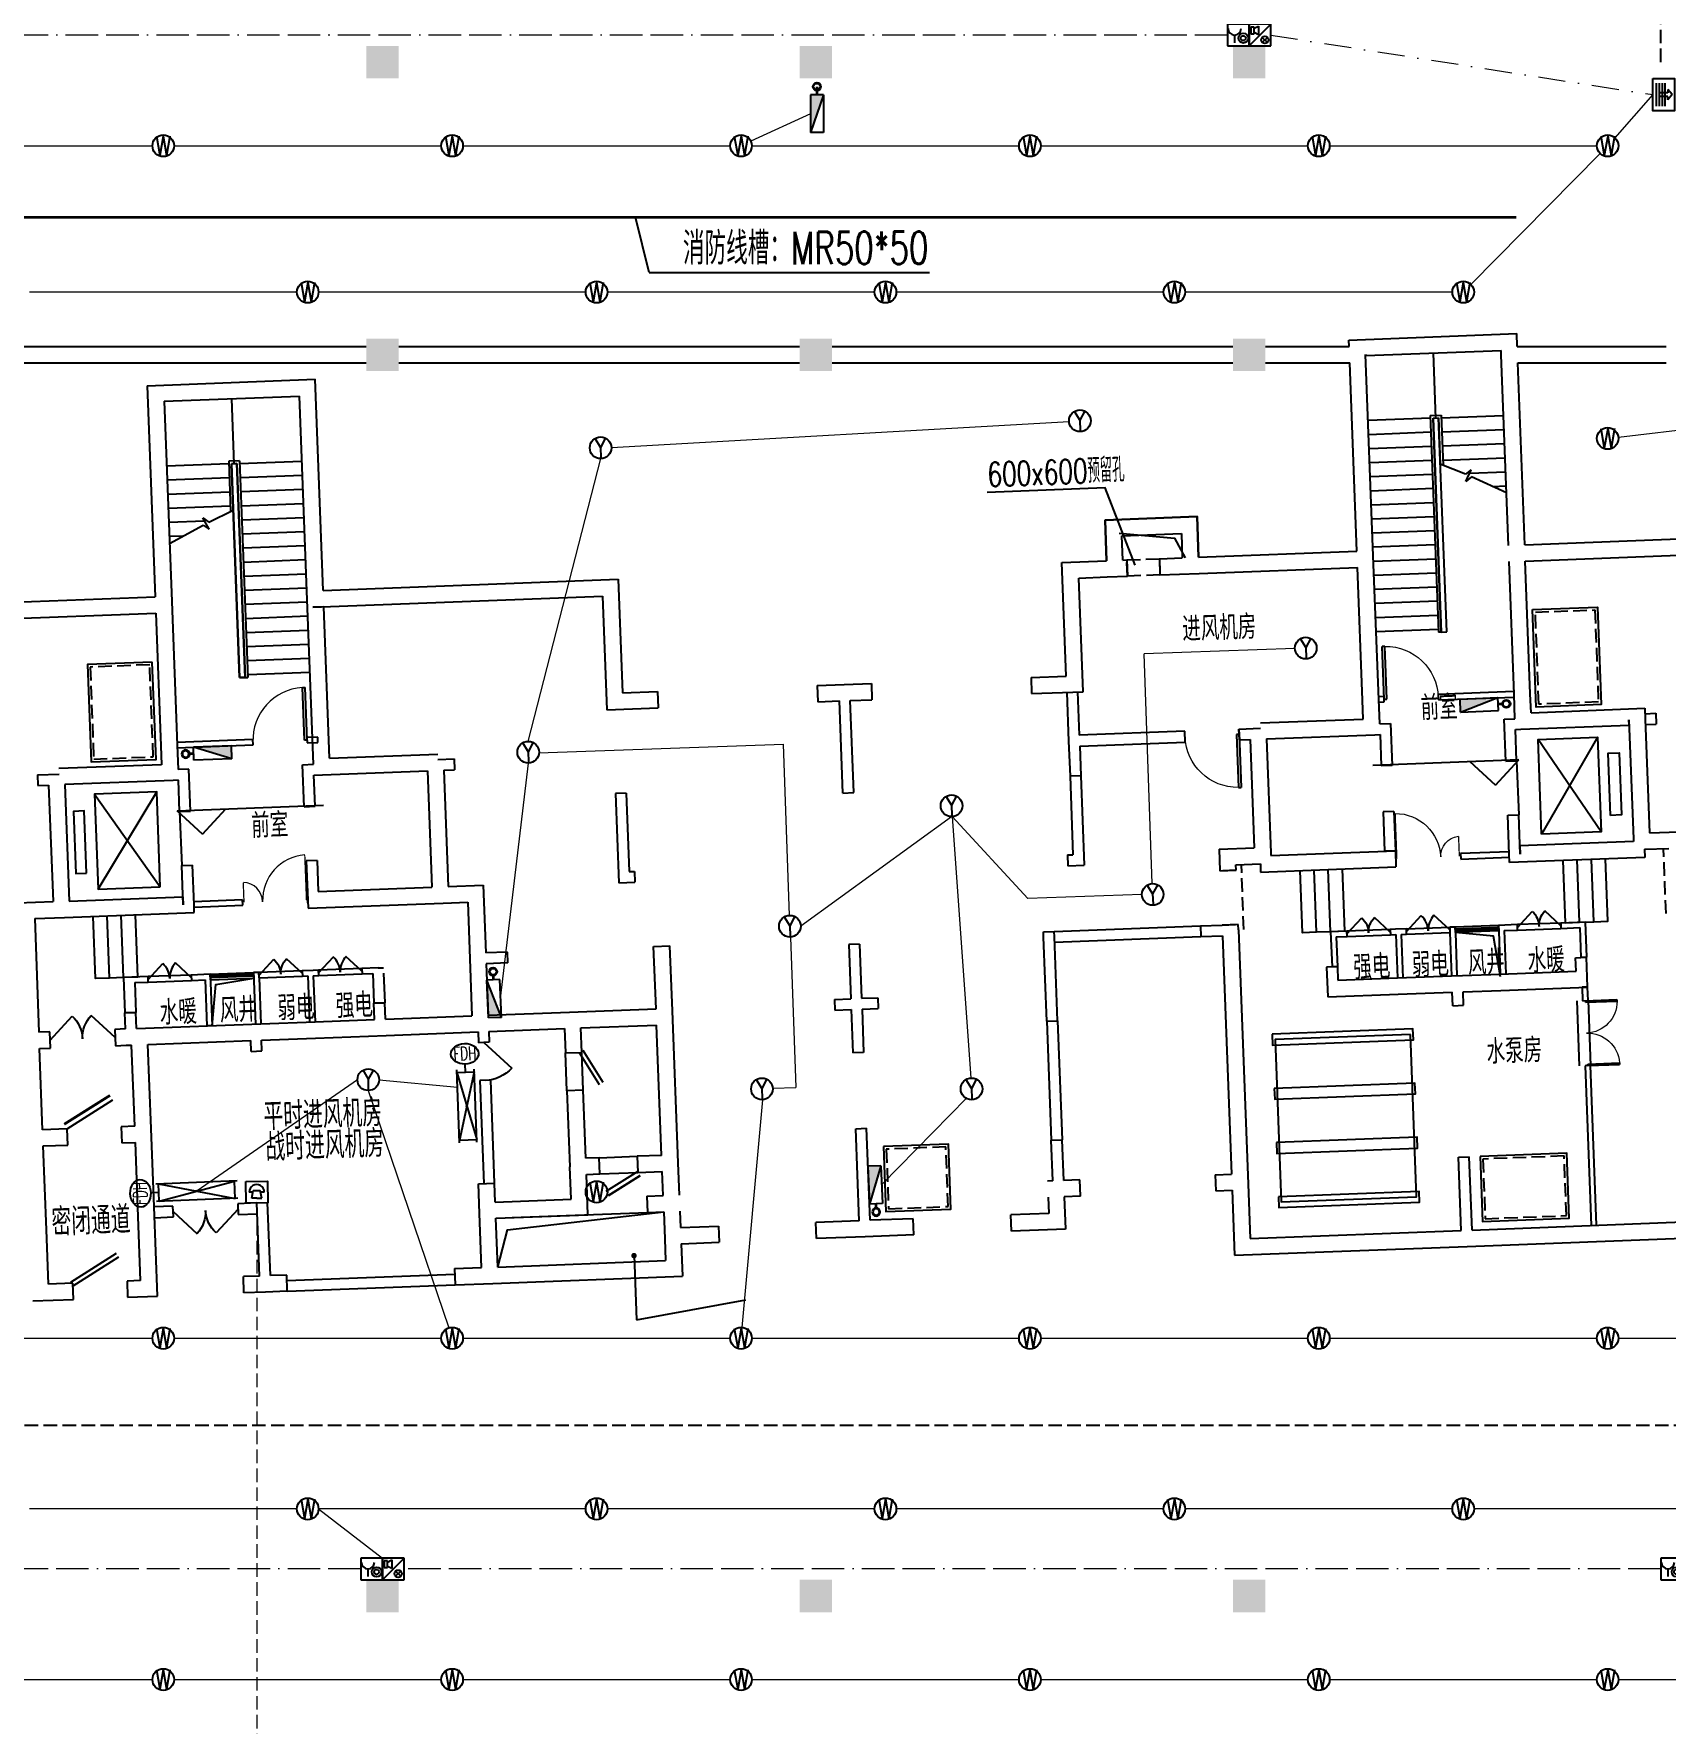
# Model space of a CAD drawing. Extents: x 791398 to 2325386, y -987887 to -518217.
# Drawn here: x 1461456 to 1491594, y -829623 to -798425 of the extents above; entities that cross this region are included whole.
import ezdxf
from ezdxf.enums import TextEntityAlignment as Align

# ---------------------------------------------------------------- set-up
doc = ezdxf.new("R2010")
doc.units = 0
doc.header["$LTSCALE"] = 1000
doc.header["$MEASUREMENT"] = 0
for name, pattern in [('ACAD_ISO11W100', [33.5, 12, -3, 12, -3, 0.5, -3]), ('BORDER', [1.75, 0.5, -0.25, 0.5, -0.25, 0, -0.25]), ('DASH', [0.35, 0.25, -0.1]), ('DASHDOT', [1, 0.5, -0.25, 0, -0.25]), ('DASHEDX2', [1.5, 1, -0.5]), ('常规', [10, 10, 0])]:
    doc.linetypes.add(name, pattern=pattern)
for name, color, linetype in [('COLUMN', 9, 'Continuous'), ('DIM_ELEV', 3, 'Continuous'), ('DIM_LEAD', 3, 'Continuous'), ('JPS-J', 6, 'Continuous'), ('JPS-X', 1, 'BORDER'), ('JPS-XHS', 7, 'Continuous'), ('K-排风', 2, 'Continuous'), ('K-防火阀', 7, 'Continuous'), ('LVTRY', 6, 'Continuous'), ('PS房间字', 3, 'Continuous'), ('PUB_DIM', 3, 'Continuous'), ('RD-equip', 3, 'Continuous'), ('RD-text', 4, 'Continuous'), ('SPACE', 7, 'Continuous'), ('STAIR', 9, 'Continuous'), ('WALL', 8, 'Continuous'), ('WINDOW', 8, 'Continuous'), ('ZS封堵', 40, 'Continuous'), ('ZS房间字', 6, 'Continuous'), ('行车方向', 191, 'Continuous')]:
    doc.layers.add(name, color=color, linetype=linetype)
doc.layers.add('RD-line', color=2, linetype='Continuous', lineweight=0)
doc.styles.add('_TCH_DIM', font='SIMPLEX', dxfattribs={"bigfont": 'GBCBIG'})
doc.styles.add('_TCH_SPACE', font='SIMPLEX', dxfattribs={"bigfont": 'GBCBIG'})
doc.styles.add('_TEL_DIM', font='SIMPLEX', dxfattribs={"width": 0.8, "height": 3.5, "bigfont": 'HZTXT'})
doc.styles.add('FS1', font='txt4', dxfattribs={"width": 0.8, "bigfont": 'fstxt'})
doc.styles.add('FS2', font='tjromans.shx', dxfattribs={"width": 0.8, "bigfont": 'tjhztxt.shx'})
doc.styles.add('K-KHZ', font='tjromans.shx', dxfattribs={"width": 0.8, "bigfont": 'tjhztxt.shx'})
doc.styles.get("Standard").update_dxf_attribs({"font": 'gbenor.shx', "bigfont": 'gbcbig.shx'})
doc.styles.add('TEXT', font='tjromans.shx', dxfattribs={"width": 0.8, "height": 400, "bigfont": 'tjhztxt.shx'})
doc.linetypes.add('BRA', pattern='A,2.8,-0.1,["B",_TEL_DIM,S=0.07,R=0,X=0,Y=-0.12],-0.25', length=3.15)
doc.linetypes.add('TD', pattern='A,2.8,-0.1,["C",_TEL_DIM,S=0.07,R=0,X=0,Y=-0.12],-0.25', length=3.15)

# ---------------------------------------------------------------- blocks, each defined once
blk = doc.blocks.new('DXHS')
at = {"layer": 'JPS-XHS'}
blk.add_hatch(color=256, dxfattribs=at).paths.add_polyline_path([(-350, 240), (-350, 0), (350, 0)])
at = {"layer": 'JPS-XHS', "linetype": 'Continuous'}
for p, q in [((-350, 240), (-350, 0)), ((-350, 240), (350, 240)), ((-350, 0), (350, 0)), ((350, 240), (350, 0))]:
    blk.add_line(p, q, dxfattribs=at)
at = {"layer": 'JPS-XHS'}
blk.add_line((-350, 240), (350, 0), dxfattribs=at)
blk = doc.blocks.new('FF')
at = {"linetype": 'Continuous'}
for radius in [75, 60]:
    blk.add_circle((0, 0), radius, dxfattribs=at)
blk = doc.blocks.new('xxhhsss')
at = {"layer": 'JPS-X', "const_width": 50}
blk.add_lwpolyline([(10755, -101216), (10755, -101066)], dxfattribs=at)
at = {"layer": 'JPS-X', "rotation": 270}
blk.add_blockref('FF', (10755, -101066), dxfattribs=at)
at = {"layer": 'JPS-XHS', "rotation": 270}
blk.add_blockref('DXHS', (10635, -101566), dxfattribs=at)
blk = doc.blocks.new('_FZH')
blk.add_solid([(-0.5, -0.5), (0.5, -0.5), (-0.5, 0.5), (0.5, 0.5)])
blk = doc.blocks.new('$DorLib2D$00000116')
at = {"color": 0}
for p, q in [((-0.5, 0), (-0.146, 0.354)), ((0.5, 0), (0.146, 0.354))]:
    blk.add_line(p, q, dxfattribs=at)
for centre, start, end in [((-0.5, 0), 0, 45), ((0.5, 0), 135, 180)]:
    blk.add_arc(centre, 0.5, start, end, dxfattribs=at)
blk = doc.blocks.new('$WINLIB2D$00000001')
for p, q in [((-0.5, 0.5), (0.5, 0.5)), ((-0.5, 0.5), (-0.5, -0.5)), ((0.5, -0.5), (0.5, 0.5)), ((0.5, 0.167), (-0.5, 0.167)), ((0.5, -0.167), (-0.5, -0.167)), ((-0.5, -0.5), (0.5, -0.5))]:
    blk.add_line(p, q)
blk = doc.blocks.new('$DorLib2D$00000025')
at = {"const_width": 0.02}
for points in [[(0.481, -0.001), (0.481, 0.691)], [(-0.481, 0.001), (-0.481, 0.308)]]:
    blk.add_lwpolyline(points, dxfattribs=at)
at = {"lineweight": 13}
for centre, radius, start, end in [((0.505, -0.002), 0.699, 91.9397, 179.7238), ((-0.501, 0.003), 0.307, 359.7899, 85.7508)]:
    blk.add_arc(centre, radius, start, end, dxfattribs=at)
blk = doc.blocks.new('$DorLib2D$00000001')
for p, q in [((0.45, 0.975), (0.5, 0.975)), ((0.45, 0), (0.45, 0.975)), ((0.5, 0), (0.5, 0.975)), ((0.5, 0), (0.45, 0))]:
    blk.add_line(p, q)
at = {"lineweight": 13}
blk.add_arc((0.475, 0), 0.975, 91.4693, 180, dxfattribs=at)
blk = doc.blocks.new('$DorLib2D$00000179')
at = {"color": 0}
for p, q in [((-0.54, 0.169), (0.326, 0.669)), ((-0.5, 0.1), (0.366, 0.6))]:
    blk.add_line(p, q, dxfattribs=at)
blk = doc.blocks.new('$DorLib2D$00000002')
for p, q in [((-0.5, 0), (-0.5, 0.4875)), ((-0.475, 0.4875), (-0.5, 0.4875)), ((-0.475, 0), (-0.475, 0.4875)), ((0.475, 0), (0.475, 0.4875)), ((0.475, 0.4875), (0.5, 0.4875)), ((0.5, 0), (0.5, 0.4875)), ((-0.5, 0), (-0.475, 0)), ((0.5, 0), (0.475, 0))]:
    blk.add_line(p, q)
at = {"lineweight": 13}
for centre, start, end in [((-0.4875, 0), 0, 88.53072), ((0.4875, 0), 91.46928, 180)]:
    blk.add_arc(centre, 0.4875, start, end, dxfattribs=at)
blk = doc.blocks.new('$DorLib2D$00000191')
at = {"color": 0}
blk.add_line((-0.5, 0.15), (0.366, 0.65), dxfattribs=at)
at = {"color": 0, "const_width": 0.05}
blk.add_lwpolyline([(-0.55, 0.237), (0.316, 0.737)], dxfattribs=at)
blk = doc.blocks.new('$DorLib2D$00000190')
at = {"color": 0}
blk.add_line((-0.5, 0.187), (0.366, 0.687), dxfattribs=at)
at = {"color": 0, "const_width": 0.0625}
blk.add_lwpolyline([(-0.562, 0.296), (0.304, 0.796)], dxfattribs=at)
blk = doc.blocks.new('$DorLib2D$00000180')
at = {"color": 0}
for p, q in [((-0.557, 0.242), (0.309, 0.742)), ((-0.5, 0.143), (0.366, 0.643))]:
    blk.add_line(p, q, dxfattribs=at)
blk = doc.blocks.new('$DorLib2D$00000114')
at = {"color": 0}
blk.add_line((0.5, 0), (-0.207, 0.707), dxfattribs=at)
blk.add_arc((0.5, 0), 1, 135, 180, dxfattribs=at)
blk = doc.blocks.new('yy')
at = {"layer": 'RD-equip'}
blk.add_circle((0, 0), 200, dxfattribs=at)
at = {"layer": 'RD-equip', "color": 4, "style": 'FS1', "width": 0.8}
blk.add_attdef('Y', text='', height=360, dxfattribs=at).set_placement((0, 0), align=Align.MIDDLE)
blk = doc.blocks.new('sadadfadsada')
for p, q in [((-400, 400), (-400, 0)), ((0, 400), (-400, 400)), ((400, 400), (0, 400)), ((400, 400), (0, 0)), ((0, 400), (0, 0)), ((0, 0), (0, 400)), ((33, 346, 0), (33, 226, 0)), ((92, 346, 0), (33, 346, 0)), ((92, 326, 0), (172, 366, 0)), ((92, 226, 0), (92, 346, 0)), ((172, 366, 0), (172, 206, 0)), ((400, 0), (400, 400)), ((-400, 0), (0, 0)), ((-268, 200), (-268, 60)), ((0, 0), (400, 0)), ((33, 226, 0), (92, 226, 0)), ((172, 206, 0), (92, 246, 0)), ((242, 159), (338, 64)), ((242, 64), (338, 159))]:
    blk.add_line(p, q)
for centre, radius in [((-109, 144), 90.3), ((-109, 144), 45.2), ((290, 111), 67.6)]:
    blk.add_circle(centre, radius)
blk.add_arc((-268, 320), 120, 180, 0)
at = {"flags": 9}
for p in [(-200, 400), (200, 400)]:
    blk.add_attdef('A', p, '', height=0.008, dxfattribs=at)
blk = doc.blocks.new('adfarq2daasdfwqdf')
at = {"color": 4}
for p, q in [((-73, 0), (-139, 0)), ((-94, -112), (-67, 29)), ((-67, 29), (62, 29)), ((94, -112), (62, 29)), ((139, 0), (71, 0)), ((0, -112), (-94, -112)), ((0, -112), (94, -112))]:
    blk.add_line(p, q, dxfattribs=at)
blk.add_ellipse((0, 0), major_axis=(98.3, 98.3), ratio=1, start_param=5.497787, end_param=8.63938, dxfattribs=at)
at = {"layer": 'RD-equip'}
blk.add_lwpolyline([(-201, 200), (199, 200), (199, -200), (-201, -200)], close=True, dxfattribs=at)
blk = doc.blocks.new('FHJL')
at = {"layer": 'RD-equip', "color": 4}
for p, q in [((-212, 331), (210, 331)), ((-212, 274), (210, 274)), ((-212, 221), (210, 221)), ((-212, 168), (210, 168)), ((-97, 120), (-31, 120)), ((0, 43), (-97, 120)), ((-31, 120), (-31, 293)), ((0, 43), (97, 120)), ((31, 120), (31, 293)), ((97, 120), (31, 120))]:
    blk.add_line(p, q, dxfattribs=at)
at = {"layer": 'RD-equip'}
blk.add_lwpolyline([(300, 400), (300, 0), (-300, 0), (-300, 400)], close=True, dxfattribs=at)
blk = doc.blocks.new('YYYY')
at = {"layer": 'RD-equip'}
blk.add_blockref('yy', (0, 0), dxfattribs=at).add_auto_attribs({'Y': 'Y'})
blk = doc.blocks.new('FI1250K')
at = {"layer": 'K-防火阀'}
for p, q in [((0, -50), (0, 1300)), ((320, 1250), (0, 0)), ((0, 1250), (320, 0)), ((0, 1250), (320, 1250)), ((160, 1250), (160, 1400)), ((320, -50), (320, 1300)), ((0, 0), (320, 0))]:
    blk.add_line(p, q, dxfattribs=at)
at = {"layer": 'K-防火阀', "const_width": 25}
blk.add_lwpolyline([(148, 625, 1), (172, 625, 1)], format="xyb", close=True, dxfattribs=at)
at = {"layer": 'K-防火阀'}
blk.add_ellipse((160, 1590), major_axis=(255, 0), ratio=0.74203, dxfattribs=at)
at = {"layer": 'K-防火阀', "style": 'K-KHZ', "width": 0.65, "flags": 4}
blk.add_attdef('F', text='', height=250, dxfattribs=at).set_placement((160, 1470), align=Align.CENTER)
blk = doc.blocks.new('FI1400K')
at = {"layer": 'K-防火阀'}
for p, q in [((0, -50), (0, 1450)), ((320, 1400), (0, 0)), ((0, 1400), (320, 0)), ((0, 1400), (320, 1400)), ((160, 1400), (160, 1550)), ((320, -50), (320, 1450)), ((0, 0), (320, 0))]:
    blk.add_line(p, q, dxfattribs=at)
at = {"layer": 'K-防火阀', "const_width": 25}
blk.add_lwpolyline([(148, 705, 1), (172, 705, 1)], format="xyb", close=True, dxfattribs=at)
at = {"layer": 'K-防火阀'}
blk.add_ellipse((160, 1740), major_axis=(255, 0), ratio=0.74203, dxfattribs=at)
at = {"layer": 'K-防火阀', "style": 'K-KHZ', "width": 0.65, "flags": 4}
blk.add_attdef('F', text='', height=250, dxfattribs=at).set_placement((160, 1620), align=Align.CENTER)

msp = doc.modelspace()

# ---------------------------------------------------------------- linework, layer by layer
msp.add_line((1470288, -820274), (1472786, -820179))
msp.add_line((1470288, -820274), (1472786, -820179))
msp.add_lwpolyline([(1470023, -821185), (1470202, -820500), (1473086, -820168)])
msp.add_lwpolyline([(1470023, -821185), (1470202, -820500), (1473086, -820168)])
at = {"layer": 'DIM_ELEV'}
for p, q in [((1488876, -811825), (1486178, -811927)), ((1488444, -812292), (1487977, -811859)), ((1488444, -812292), (1488876, -811825)), ((1464104, -812765), (1466802, -812663)), ((1464570, -813198), (1464104, -812765)), ((1464570, -813198), (1465003, -812731))]:
    msp.add_line(p, q, dxfattribs=at)
at = {"layer": 'DIM_LEAD'}
for p, q in [((1472538, -820975), (1472583, -822159)), ((1472583, -822159), (1474604, -821789))]:
    msp.add_line(p, q, dxfattribs=at)
at = {"layer": 'DIM_LEAD', "const_width": 50}
msp.add_lwpolyline([(1472532, -820950, 1), (1472543, -820999, 1)], format="xyb", close=True, dxfattribs=at)
at = {"layer": 'JPS-J'}
for points in [[(1484320, -816889), (1484328, -817089), (1486926, -816991), (1486918, -816791)], [(1486872, -816892), (1484374, -816987), (1484488, -819985), (1486986, -819890)], [(1484358, -817889), (1484366, -818088), (1486964, -817990), (1486956, -817790)], [(1484396, -818888), (1484403, -819088), (1487002, -818989), (1486994, -818789)], [(1484434, -819887), (1484441, -820087), (1487039, -819988), (1487032, -819789)]]:
    msp.add_lwpolyline(points, close=True, dxfattribs=at)
at = {"layer": 'JPS-X', "const_width": 50}
for points in [[(1488567, -810794), (1488492, -810797)], [(1464334, -811714), (1464409, -811711)], [(1469939, -815809), (1469941, -815884)], [(1477006, -820094), (1477003, -820019)]]:
    msp.add_lwpolyline(points, dxfattribs=at)
at = {"layer": 'LVTRY'}
for points in [[(1488533, -815829), (1488406, -815077), (1487701, -815010)], [(1464750, -816732), (1464819, -815972), (1465517, -815852)]]:
    msp.add_lwpolyline(points, dxfattribs=at)
at = {"layer": 'PUB_DIM'}
msp.add_lwpolyline([(1481790, -808229), (1481233, -806805), (1479060, -806888)], dxfattribs=at)
at = {"layer": 'RD-line', "linetype": 'ACAD_ISO11W100', "ltscale": 0.05}
for p, q in [((1483494, -798449), (1445994, -798449)), ((1467494, -826756), (1445994, -826756)), ((1491494, -826756), (1468294, -826756))]:
    msp.add_line(p, q, dxfattribs=at)
at = {"layer": 'RD-line', "linetype": 'DASHDOT'}
msp.add_line((1484294, -798449), (1491344, -799548), dxfattribs=at)
at = {"layer": 'RD-line', "linetype": 'BRA'}
for p, q in [((1491344, -799548), (1490645, -800342)), ((1475794, -799899), (1474695, -800408))]:
    msp.add_line(p, q, dxfattribs=at)
at = {"layer": 'RD-line'}
for p, q in [((1458713, -800492), (1463647, -800492)), ((1464047, -800492), (1468980, -800492)), ((1469380, -800492), (1474313, -800492)), ((1474713, -800492), (1479647, -800492)), ((1480047, -800492), (1484980, -800492)), ((1485380, -800492), (1490313, -800492)), ((1490373, -800634), (1487987, -803050)), ((1466313, -803192), (1461380, -803192)), ((1471647, -803192), (1466713, -803192)), ((1476980, -803192), (1472047, -803192)), ((1482313, -803192), (1477380, -803192)), ((1487647, -803192), (1482713, -803192)), ((1490712, -805869), (1495022, -805363)), ((1472121, -806059), (1480570, -805578)), ((1470584, -811484), (1471928, -806265)), ((1470075, -816229), (1470591, -811884)), ((1478412, -812872), (1478754, -817699)), ((1467432, -817728), (1464471, -819778)), ((1467632, -817928), (1469116, -822310)), ((1467832, -817728), (1469276, -817864)), ((1474907, -818098), (1474531, -822300)), ((1478682, -818062), (1477110, -819665)), ((1458713, -822499), (1463647, -822499)), ((1464047, -822499), (1468980, -822499)), ((1469380, -822499), (1474313, -822499)), ((1474713, -822499), (1479647, -822499)), ((1480047, -822499), (1484980, -822499)), ((1485380, -822499), (1490313, -822499)), ((1490713, -822499), (1495647, -822499)), ((1466313, -825649), (1461380, -825649)), ((1471647, -825649), (1466713, -825649)), ((1466713, -825649), (1467894, -826556)), ((1476980, -825649), (1472047, -825649)), ((1482313, -825649), (1477380, -825649)), ((1487647, -825649), (1482713, -825649)), ((1492980, -825649), (1488047, -825649)), ((1458713, -828799), (1463647, -828799)), ((1464047, -828799), (1468980, -828799)), ((1469380, -828799), (1474313, -828799)), ((1474713, -828799), (1479647, -828799)), ((1480047, -828799), (1484980, -828799)), ((1485380, -828799), (1490313, -828799)), ((1490713, -828799), (1495647, -828799))]:
    msp.add_line(p, q, dxfattribs=at)
at = {"layer": 'RD-line', "ltscale": 2}
for p, q in [((1484739, -809771), (1481957, -809868)), ((1482106, -814108), (1481957, -809868)), ((1470783, -811696), (1475300, -811538)), ((1475411, -814696), (1475300, -811538)), ((1475615, -814889), (1478401, -812872)), ((1478412, -812872), (1479808, -814384)), ((1481913, -814310), (1479808, -814384)), ((1475427, -815095), (1475524, -817869)), ((1475100, -817884), (1475524, -817869))]:
    msp.add_line(p, q, dxfattribs=at)
at = {"layer": 'RD-line', "linetype": 'DASH'}
msp.add_line((1465575, -820003), (1465575, -841002), dxfattribs=at)
at = {"layer": 'RD-line', "linetype": 'DASHEDX2', "const_width": 50}
msp.add_lwpolyline([(1443461, -801812), (1488824, -801812)], dxfattribs=at)
at = {"layer": 'RD-text'}
for q in [(1472565, -801812), (1477990, -802831)]:
    msp.add_line((1472817, -802831), q, dxfattribs=at)
at = {"layer": 'STAIR'}
for p, q in [((1487341, -805517), (1487295, -804317)), ((1465157, -806359), (1465111, -805160)), ((1487241, -805520), (1486092, -805564)), ((1487239, -805470), (1487439, -805463)), ((1487239, -805470), (1487391, -809467)), ((1487291, -805518), (1487391, -805515)), ((1487291, -805518), (1487441, -809466)), ((1487391, -805515), (1487423, -806370)), ((1487439, -805463), (1487474, -806390)), ((1487441, -805513), (1488590, -805469)), ((1487251, -805780), (1486101, -805824)), ((1487451, -805773), (1488600, -805729)), ((1487261, -806040), (1486111, -806084)), ((1487460, -806032), (1488610, -805989)), ((1465057, -806362), (1463908, -806406)), ((1465255, -806305), (1465055, -806313)), ((1465055, -806313), (1465090, -807240)), ((1465255, -806305), (1465406, -810302)), ((1465257, -806355), (1466406, -806311)), ((1487270, -806300), (1486121, -806343)), ((1487891, -806555), (1487423, -806369)), ((1487470, -806292), (1488619, -806249)), ((1465067, -806622), (1463917, -806666)), ((1465266, -806615), (1466416, -806571)), ((1487280, -806560), (1486131, -806603)), ((1487995, -806470), (1487891, -806555)), ((1487897, -806689), (1487995, -806470)), ((1488001, -806604), (1487897, -806689)), ((1487966, -806534), (1488629, -806508)), ((1488644, -806894), (1488001, -806604)), ((1488386, -806778), (1488639, -806768)), ((1465077, -806882), (1463927, -806926)), ((1465276, -806875), (1466426, -806831)), ((1465286, -807134), (1466435, -807091)), ((1487290, -806819), (1486141, -806863)), ((1487300, -807079), (1486151, -807123)), ((1465086, -807142), (1463937, -807186)), ((1464577, -807359), (1464687, -807436)), ((1464691, -807570), (1464577, -807359)), ((1464687, -807436), (1465139, -807215)), ((1465296, -807394), (1466445, -807351)), ((1487310, -807339), (1486161, -807383)), ((1464610, -807420), (1463947, -807445)), ((1464210, -807696), (1463957, -807705)), ((1463962, -807831), (1464581, -807493)), ((1464581, -807493), (1464691, -807570)), ((1465306, -807654), (1466455, -807610)), ((1487320, -807599), (1486171, -807642)), ((1465316, -807914), (1466465, -807870)), ((1487330, -807859), (1486180, -807902)), ((1465326, -808174), (1466475, -808130)), ((1487339, -808118), (1486190, -808162)), ((1465336, -808433), (1466485, -808390)), ((1465345, -808693), (1466495, -808650)), ((1487349, -808378), (1486200, -808422)), ((1487359, -808638), (1486210, -808682)), ((1465355, -808953), (1466504, -808909)), ((1487369, -808898), (1486220, -808942)), ((1465365, -809213), (1466514, -809169)), ((1487379, -809158), (1486230, -809201)), ((1465375, -809473), (1466524, -809429)), ((1487389, -809418), (1486240, -809461)), ((1487441, -809466), (1487391, -809467)), ((1465385, -809732), (1466534, -809689)), ((1465395, -809992), (1466544, -809949)), ((1465405, -810252), (1466554, -810208)), ((1465357, -810304), (1465406, -810302)), ((1490392, -813156), (1489227, -811449)), ((1490326, -811408), (1489293, -813198)), ((1488832, -811840), (1488870, -812839)), ((1462577, -812461), (1463792, -814166)), ((1462643, -814210), (1463726, -812417)), ((1464149, -812777), (1464187, -813776)), ((1485659, -814987), (1485615, -813838)), ((1489736, -814832), (1489692, -813683)), ((1463375, -815833), (1463331, -814684)), ((1489646, -814836), (1488846, -814866)), ((1486498, -814955), (1485699, -814986)), ((1485703, -815086), (1486502, -815055)), ((1486798, -814944), (1487597, -814914)), ((1486802, -815044), (1487601, -815013)), ((1488850, -814966), (1489650, -814936)), ((1464364, -815796), (1463565, -815826)), ((1466413, -815718), (1465613, -815748)), ((1465617, -815848), (1466416, -815818)), ((1467512, -815676), (1466712, -815706)), ((1466716, -815806), (1467516, -815776)), ((1463568, -815926), (1464368, -815895)), ((1489996, -817474), (1489951, -816275)), ((1490151, -816268), (1490196, -817467))]:
    msp.add_line(p, q, dxfattribs=at)
for points in [[(1481492, -807640), (1482517, -807732), (1482710, -808094)], [(1485139, -815007), (1484879, -815017), (1484836, -813868)], [(1485399, -814997), (1485139, -815007), (1485096, -813858)], [(1485659, -814987), (1485399, -814997), (1485355, -813848)], [(1489736, -814832), (1489996, -814823), (1489952, -813673)], [(1489996, -814823), (1490255, -814813), (1490212, -813663)], [(1490255, -814813), (1490515, -814803), (1490472, -813654)], [(1462855, -815853), (1462595, -815863), (1462552, -814714)], [(1463115, -815843), (1462855, -815853), (1462812, -814704)], [(1463375, -815833), (1463115, -815843), (1463071, -814694)]]:
    msp.add_lwpolyline(points, dxfattribs=at)
at = {"layer": 'STAIR', "linetype": 'DASH'}
for points in [[(1481636, -808135), (1482236, -808112), (1482247, -808412), (1481647, -808435)], [(1489178, -809099), (1490277, -809058), (1490342, -810756), (1489242, -810798)], [(1463596, -810071), (1462497, -810112), (1462562, -811811), (1463661, -811769)], [(1477195, -819011), (1477237, -820110), (1478336, -820069), (1478295, -818969)], [(1488210, -819193), (1488252, -820293), (1489751, -820236), (1489709, -819136)]]:
    msp.add_lwpolyline(points, close=True, dxfattribs=at)
at = {"layer": 'STAIR'}
for points in [[(1489126, -809051), (1490325, -809006), (1490394, -810805), (1489194, -810850)], [(1463644, -810019), (1462445, -810064), (1462514, -811863), (1463713, -811817)], [(1489293, -813198), (1489227, -811449), (1490326, -811408), (1490392, -813156)], [(1490568, -812849), (1490524, -811700), (1490724, -811693), (1490767, -812842)], [(1463792, -814166), (1463726, -812417), (1462577, -812461), (1462643, -814210)], [(1462432, -813917), (1462388, -812768), (1462188, -812776), (1462232, -813925)], [(1477143, -818963), (1477189, -820162), (1478388, -820117), (1478343, -818918)], [(1488158, -819145), (1488204, -820344), (1489803, -820284), (1489757, -819085)]]:
    msp.add_lwpolyline(points, close=True, dxfattribs=at)
at = {"layer": 'WALL'}
for p, q in [((1485735, -804076), (1488833, -803959)), ((1488842, -804199), (1488833, -803959)), ((1460194, -804199), (1467594, -804199)), ((1468194, -804199), (1475594, -804199)), ((1476194, -804199), (1483594, -804199)), ((1484194, -804199), (1485740, -804199)), ((1485740, -804199), (1485735, -804076)), ((1486046, -804365), (1488544, -804270)), ((1488547, -804353), (1488544, -804270)), ((1488842, -804199), (1491594, -804199)), ((1460194, -804499), (1467594, -804499)), ((1468194, -804499), (1475594, -804499)), ((1476194, -804499), (1483594, -804499)), ((1484194, -804499), (1485751, -804499)), ((1485883, -807974), (1485751, -804499)), ((1486186, -808062), (1486045, -804345)), ((1486045, -804345), (1486046, -804365)), ((1488681, -807867), (1488547, -804353)), ((1488981, -807856), (1488853, -804499)), ((1488853, -804499), (1491594, -804499)), ((1463551, -804919), (1466649, -804801)), ((1466349, -804812), (1466349, -804812)), ((1466797, -808698), (1466649, -804801)), ((1466649, -804801), (1466649, -804801)), ((1463551, -804919), (1463699, -808816)), ((1463862, -805207), (1466360, -805112)), ((1463862, -805207), (1464002, -808904)), ((1466497, -808710), (1466360, -805112)), ((1487291, -805518), (1487391, -805515)), ((1487291, -805518), (1487391, -805515)), ((1487441, -809466), (1487291, -805518)), ((1487441, -809466), (1487291, -805518)), ((1487541, -809462), (1487391, -805515)), ((1487541, -809462), (1487391, -805515)), ((1465107, -806361), (1465207, -806357)), ((1465207, -806357), (1465107, -806361)), ((1465257, -810308), (1465107, -806361)), ((1465107, -806361), (1465257, -810308)), ((1465357, -810304), (1465207, -806357)), ((1465207, -806357), (1465357, -810304)), ((1481233, -807400), (1482932, -807335)), ((1481261, -808149), (1481233, -807400)), ((1482932, -807335), (1482960, -808085)), ((1481544, -807688), (1482643, -807646)), ((1481561, -808138), (1481544, -807688)), ((1482643, -807646), (1482660, -808096)), ((1488981, -807856), (1494427, -807649)), ((1482960, -808085), (1485883, -807974)), ((1488681, -807867), (1488681, -807867)), ((1488992, -808156), (1494138, -807960)), ((1480437, -808180), (1481261, -808149)), ((1480516, -810279), (1480437, -808180)), ((1480437, -808180), (1480437, -808180)), ((1480437, -808180), (1480437, -808180)), ((1480737, -808169), (1480737, -808169)), ((1481561, -808138), (1481636, -808135)), ((1481636, -808135), (1481647, -808435)), ((1482236, -808112), (1482660, -808096)), ((1482236, -808112), (1482247, -808412)), ((1482971, -808384), (1485894, -808273)), ((1485987, -810722), (1485894, -808273)), ((1486287, -810710), (1486186, -808062)), ((1488692, -808167), (1488692, -808167)), ((1488785, -810615), (1488692, -808167)), ((1489085, -810604), (1488992, -808156)), ((1466797, -808698), (1472243, -808491)), ((1472243, -808491), (1472322, -810590)), ((1480448, -808480), (1480448, -808480)), ((1480748, -808469), (1481273, -808449)), ((1480828, -810567), (1480748, -808469)), ((1481273, -808449), (1481647, -808435)), ((1482247, -808412), (1482971, -808384)), ((1458253, -809023), (1463699, -808816)), ((1463999, -808804), (1463999, -808804)), ((1464002, -808904), (1464103, -811552)), ((1466497, -808710), (1466497, -808710)), ((1466618, -811907), (1466497, -808710)), ((1466608, -809006), (1471954, -808803)), ((1471954, -808803), (1472034, -810901)), ((1458564, -809311), (1463710, -809116)), ((1463710, -809116), (1463803, -811564)), ((1464010, -809104), (1464010, -809104)), ((1466808, -808998), (1466608, -809006)), ((1466914, -811796), (1466808, -808998)), ((1487441, -809466), (1487541, -809462)), ((1487441, -809466), (1487541, -809462)), ((1465257, -810308), (1465357, -810304)), ((1465357, -810304), (1465257, -810308)), ((1475920, -810453), (1476419, -810434)), ((1475920, -810453), (1475931, -810753)), ((1476419, -810434), (1476919, -810415)), ((1476919, -810415), (1476930, -810715)), ((1479867, -810303), (1480516, -810279)), ((1479867, -810303), (1479878, -810603)), ((1480816, -810267), (1480816, -810267)), ((1472322, -810590), (1472972, -810565)), ((1472972, -810565), (1472983, -810865)), ((1475931, -810753), (1476331, -810738)), ((1476395, -812437), (1476331, -810738)), ((1476531, -810730), (1476930, -810715)), ((1476595, -812429), (1476531, -810730)), ((1479878, -810603), (1480828, -810567)), ((1480528, -810579), (1480562, -811478)), ((1480528, -810579), (1480528, -810579)), ((1480728, -810571), (1480758, -811370)), ((1480828, -810567), (1480828, -810567)), ((1480828, -810567), (1480828, -810567)), ((1486000, -811071), (1485987, -810722)), ((1486385, -810656), (1486285, -810660)), ((1486304, -811160), (1486287, -810710)), ((1486289, -810760), (1486389, -810756)), ((1486389, -810756), (1486385, -810656)), ((1488783, -810565), (1487384, -810619)), ((1487384, -810619), (1487388, -810718)), ((1487388, -810718), (1488787, -810665)), ((1488802, -811065), (1488785, -810615)), ((1489098, -810954), (1489085, -810604)), ((1472034, -810901), (1472983, -810865)), ((1484102, -811143), (1486000, -811071)), ((1488602, -811073), (1488802, -811065)), ((1488632, -811847), (1488602, -811073)), ((1489098, -810954), (1491197, -810874)), ((1490908, -811185), (1490905, -811085)), ((1490905, -811085), (1490988, -813284)), ((1491197, -810874), (1491204, -811074)), ((1491201, -810974), (1491400, -810966)), ((1491204, -811074), (1491284, -813172)), ((1491400, -810966), (1491408, -811166)), ((1465500, -811449), (1464101, -811502)), ((1465504, -811549), (1465500, -811449)), ((1466699, -811404), (1466499, -811411)), ((1466499, -811411), (1466503, -811511)), ((1466703, -811504), (1466699, -811404)), ((1482707, -811296), (1480758, -811370)), ((1482714, -811496), (1482707, -811296)), ((1483706, -811259), (1484106, -811243)), ((1483706, -811259), (1483714, -811458)), ((1483714, -811458), (1483706, -811259)), ((1483714, -811458), (1483913, -811451)), ((1483913, -811451), (1483989, -813449)), ((1484213, -811439), (1486212, -811364)), ((1484213, -811439), (1484293, -813538)), ((1486212, -811364), (1486312, -811360)), ((1486304, -811160), (1486504, -811152)), ((1486312, -811360), (1486333, -811934)), ((1486504, -811152), (1486533, -811927)), ((1488810, -811265), (1488910, -811261)), ((1488832, -811840), (1488810, -811265)), ((1488910, -811261), (1490908, -811185)), ((1491208, -811174), (1491408, -811166)), ((1463803, -811564), (1463816, -811914)), ((1464103, -811552), (1464120, -812002)), ((1464105, -811602), (1465504, -811549)), ((1466503, -811511), (1466703, -811504)), ((1466914, -811796), (1468913, -811720)), ((1480562, -811478), (1480587, -812128)), ((1480766, -811570), (1482714, -811496)), ((1480766, -811570), (1480787, -812120)), ((1463816, -811914), (1461918, -811986)), ((1464320, -811994), (1464120, -812002)), ((1464349, -812769), (1464320, -811994)), ((1466418, -811915), (1466618, -811907)), ((1466448, -812689), (1466418, -811915)), ((1466626, -812107), (1468724, -812027)), ((1468724, -812027), (1468806, -814176)), ((1468917, -811820), (1469216, -811809)), ((1469024, -812016), (1469224, -812008)), ((1469024, -812016), (1469106, -814165)), ((1469216, -811809), (1469224, -812008)), ((1486533, -811927), (1486333, -811934)), ((1488632, -811847), (1488832, -811840)), ((1461522, -812101), (1461922, -812086)), ((1461522, -812101), (1461530, -812301)), ((1461530, -812301), (1461729, -812293)), ((1461729, -812293), (1461811, -814441)), ((1464028, -812206), (1462029, -812282)), ((1462029, -812282), (1462111, -814430)), ((1464128, -812202), (1464028, -812206)), ((1464149, -812777), (1464128, -812202)), ((1466648, -812682), (1466626, -812107)), ((1466626, -812107), (1466626, -812107)), ((1480787, -812120), (1480587, -812128)), ((1480587, -812128), (1480642, -813576)), ((1480787, -812120), (1480849, -813769)), ((1466448, -812689), (1466648, -812682)), ((1472393, -812439), (1472193, -812446)), ((1472193, -812446), (1472255, -814095)), ((1472393, -812439), (1472448, -813888)), ((1476395, -812437), (1476595, -812429)), ((1464149, -812777), (1464349, -812769)), ((1486566, -812776), (1486366, -812784)), ((1486366, -812784), (1486393, -813508)), ((1486566, -812776), (1486593, -813501)), ((1488670, -812846), (1488870, -812839)), ((1488697, -813571), (1488670, -812846)), ((1488897, -813563), (1488870, -812839)), ((1490988, -813284), (1490990, -813334)), ((1491284, -813172), (1491834, -813152)), ((1480542, -813580), (1480642, -813576)), ((1480542, -813580), (1480549, -813780)), ((1483340, -813474), (1483989, -813449)), ((1483340, -813474), (1483355, -813874)), ((1484293, -813538), (1484295, -813588)), ((1484295, -813588), (1486593, -813501)), ((1486593, -813501), (1486393, -813508)), ((1486593, -813501), (1486604, -813800)), ((1486597, -813601), (1486601, -813700)), ((1488695, -813521), (1487796, -813555)), ((1487796, -813555), (1487800, -813655)), ((1487800, -813655), (1488699, -813621)), ((1488703, -813721), (1488697, -813571)), ((1491201, -813626), (1488703, -813721)), ((1490990, -813334), (1488891, -813413)), ((1488891, -813413), (1488897, -813563)), ((1491195, -813476), (1491645, -813459)), ((1491195, -813476), (1491201, -813626)), ((1464187, -813776), (1464387, -813768)), ((1464215, -814500), (1464187, -813776)), ((1464415, -814493), (1464387, -813768)), ((1466686, -813681), (1466486, -813689)), ((1466486, -813689), (1466519, -814563)), ((1466686, -813681), (1466707, -814256)), ((1472448, -813888), (1472547, -813884)), ((1472547, -813884), (1472555, -814084)), ((1480549, -813780), (1480849, -813769)), ((1483355, -813874), (1483655, -813862)), ((1483651, -813762), (1484101, -813745)), ((1483655, -813862), (1483651, -813762)), ((1484101, -813745), (1484106, -813895)), ((1484106, -813895), (1486604, -813800)), ((1466707, -814256), (1468806, -814176)), ((1469106, -814165), (1469755, -814140)), ((1469755, -814140), (1469803, -815389)), ((1472255, -814095), (1472555, -814084)), ((1461161, -814466), (1461811, -814441)), ((1462111, -814430), (1464209, -814350)), ((1464209, -814350), (1464215, -814500)), ((1465312, -814409), (1464413, -814443)), ((1464420, -814643), (1464415, -814493)), ((1464417, -814543), (1465316, -814509)), ((1465316, -814509), (1465312, -814409)), ((1466515, -814463), (1466511, -814363)), ((1466519, -814563), (1469017, -814468)), ((1469017, -814468), (1469467, -814451)), ((1469467, -814451), (1469507, -815500)), ((1461473, -814754), (1462022, -814734)), ((1461473, -814754), (1461512, -815804)), ((1462022, -814734), (1464420, -814643)), ((1480295, -814991), (1482993, -814888)), ((1482993, -814888), (1483393, -814873)), ((1482993, -814888), (1483001, -815088)), ((1483693, -814862), (1483393, -814873)), ((1483696, -814962), (1483693, -814862)), ((1488846, -814866), (1488497, -814879)), ((1488497, -814879), (1488501, -814979)), ((1488850, -814966), (1488846, -814866)), ((1490096, -814819), (1489646, -814836)), ((1489646, -814836), (1489650, -814936)), ((1490096, -814819), (1490120, -815468)), ((1480095, -814998), (1480295, -814991)), ((1480099, -815098), (1480095, -814998)), ((1480158, -816647), (1480099, -815098)), ((1480299, -815091), (1480295, -814991)), ((1480358, -816639), (1480299, -815091)), ((1480303, -815190), (1483001, -815088)), ((1483001, -815088), (1483400, -815073)), ((1483400, -815073), (1483567, -819470)), ((1483696, -814962), (1483875, -819658)), ((1485699, -814986), (1485399, -814997)), ((1485399, -814997), (1485424, -815647)), ((1485503, -815093), (1485703, -815086)), ((1485503, -815093), (1485524, -815643)), ((1485703, -815086), (1485699, -814986)), ((1486598, -814951), (1486498, -814955)), ((1486498, -814955), (1486502, -815055)), ((1486502, -815055), (1486602, -815051)), ((1486798, -814944), (1486598, -814951)), ((1486602, -815051), (1486632, -815851)), ((1486702, -815048), (1486802, -815044)), ((1486702, -815048), (1486732, -815847)), ((1486802, -815044), (1486798, -814944)), ((1487697, -814910), (1487597, -814914)), ((1487597, -814914), (1487601, -815013)), ((1487601, -815013), (1487632, -815813)), ((1487701, -815010), (1487697, -814910)), ((1487701, -815010), (1487731, -815809)), ((1488501, -814979), (1488531, -815779)), ((1488600, -814976), (1488850, -814966)), ((1488600, -814976), (1488631, -815775)), ((1489650, -814936), (1489999, -814922)), ((1489999, -814922), (1490020, -815472)), ((1469507, -815500), (1469546, -816549)), ((1470202, -815374), (1469803, -815389)), ((1470210, -815574), (1470202, -815374)), ((1472900, -815271), (1473200, -815260)), ((1472944, -816421), (1472900, -815271)), ((1473246, -816459), (1473200, -815260)), ((1476701, -815227), (1476502, -815235)), ((1476502, -815235), (1476540, -816234)), ((1476701, -815227), (1476739, -816226)), ((1489920, -815476), (1490120, -815468)), ((1489930, -815726), (1489920, -815476)), ((1490120, -815468), (1490020, -815472)), ((1490141, -816018), (1490120, -815468)), ((1461512, -815804), (1461552, -816853)), ((1463565, -815826), (1463115, -815843)), ((1463568, -815926), (1463565, -815826)), ((1464714, -815782), (1464364, -815796)), ((1464364, -815796), (1464368, -815895)), ((1464714, -815782), (1464750, -816732)), ((1464718, -815882), (1464714, -815782)), ((1465613, -815748), (1465513, -815752)), ((1465517, -815852), (1465513, -815752)), ((1465513, -815752), (1465549, -816701)), ((1465617, -815848), (1465613, -815748)), ((1466613, -815710), (1466413, -815718)), ((1466413, -815718), (1466416, -815818)), ((1466416, -815818), (1466516, -815814)), ((1466516, -815814), (1466549, -816663)), ((1466712, -815706), (1466613, -815710)), ((1466616, -815810), (1466716, -815806)), ((1466616, -815810), (1466649, -816660)), ((1466716, -815806), (1466712, -815706)), ((1467812, -815665), (1467512, -815676)), ((1467512, -815676), (1467516, -815776)), ((1467516, -815776), (1467716, -815768)), ((1467716, -815768), (1467736, -816318)), ((1467812, -815665), (1467912, -815661)), ((1467915, -815761), (1467936, -816310)), ((1467915, -815761), (1467915, -815761)), ((1470210, -815574), (1469810, -815589)), ((1469810, -815589), (1469846, -816538)), ((1485524, -815643), (1485324, -815650)), ((1485324, -815650), (1485345, -816200)), ((1485524, -815643), (1485424, -815647)), ((1485524, -815643), (1485533, -815893)), ((1486632, -815851), (1487632, -815813)), ((1487632, -815813), (1487831, -815805)), ((1487831, -815805), (1488531, -815779)), ((1488531, -815779), (1489930, -815726)), ((1463115, -815843), (1463140, -816492)), ((1463319, -815935), (1463568, -815926)), ((1463319, -815935), (1463340, -816485)), ((1464368, -815895), (1464618, -815886)), ((1464618, -815886), (1464650, -816735)), ((1465617, -815848), (1465649, -816697)), ((1485533, -815893), (1486632, -815851)), ((1486644, -816151), (1487643, -816113)), ((1487643, -816113), (1487643, -816113)), ((1487652, -816363), (1487643, -816113)), ((1487843, -816105), (1488542, -816079)), ((1487852, -816355), (1487843, -816105)), ((1488542, -816079), (1490141, -816018)), ((1490141, -816018), (1490041, -816022)), ((1490041, -816022), (1490051, -816271)), ((1490151, -816268), (1490141, -816018)), ((1467936, -816310), (1467736, -816318)), ((1467736, -816318), (1467936, -816310)), ((1467748, -816618), (1467736, -816318)), ((1467948, -816610), (1467936, -816310)), ((1471345, -816481), (1472944, -816421)), ((1476240, -816245), (1476540, -816234)), ((1476240, -816245), (1476247, -816445)), ((1476247, -816445), (1476547, -816434)), ((1476547, -816434), (1476577, -817233)), ((1476739, -816226), (1477039, -816215)), ((1476747, -816426), (1477047, -816415)), ((1476747, -816426), (1476777, -817226)), ((1477039, -816215), (1477047, -816415)), ((1485345, -816200), (1486644, -816151)), ((1487652, -816363), (1487852, -816355)), ((1490051, -816271), (1490151, -816268)), ((1463340, -816485), (1463140, -816492)), ((1463140, -816492), (1463340, -816485)), ((1463151, -816792), (1463140, -816492)), ((1463351, -816785), (1463340, -816485)), ((1463351, -816785), (1465649, -816697)), ((1464750, -816732), (1464650, -816735)), ((1465649, -816697), (1466649, -816660)), ((1466649, -816660), (1467748, -816618)), ((1467948, -816610), (1469546, -816549)), ((1469846, -816538), (1471345, -816481)), ((1471556, -816773), (1472955, -816720)), ((1473047, -819124), (1472955, -816720)), ((1473352, -819263), (1473246, -816459)), ((1480158, -816647), (1480358, -816639)), ((1480158, -816647), (1480241, -818845)), ((1480358, -816639), (1480441, -818838)), ((1461752, -816845), (1461552, -816853)), ((1461763, -817145), (1461752, -816845)), ((1463151, -816792), (1462951, -816800)), ((1462951, -816800), (1462963, -817100)), ((1463351, -816785), (1463351, -816785)), ((1463562, -817077), (1465461, -817005)), ((1465468, -817205), (1465461, -817005)), ((1465661, -816997), (1466660, -816959)), ((1465668, -817197), (1465661, -816997)), ((1466660, -816959), (1467959, -816910)), ((1467959, -816910), (1469658, -816845)), ((1469658, -816845), (1469665, -817045)), ((1469865, -817038), (1469665, -817045)), ((1469865, -817038), (1469665, -817045)), ((1469858, -816838), (1471257, -816785)), ((1469858, -816838), (1469865, -817038)), ((1471257, -816785), (1471274, -817234)), ((1471573, -817223), (1471556, -816773)), ((1461564, -817153), (1461763, -817145)), ((1461620, -818652), (1461564, -817153)), ((1462963, -817100), (1463162, -817092)), ((1463162, -817092), (1463262, -817088)), ((1463319, -818587), (1463262, -817088)), ((1463621, -818626), (1463562, -817077)), ((1465468, -817205), (1465668, -817197)), ((1471274, -817234), (1471573, -817223)), ((1476777, -817226), (1476577, -817233)), ((1490196, -817467), (1490096, -817471)), ((1490096, -817471), (1490208, -820418)), ((1490308, -820415), (1490196, -817467)), ((1469892, -817737), (1469692, -817745)), ((1469692, -817745), (1469764, -819643)), ((1469964, -819636), (1469892, -817737)), ((1471600, -817923), (1471300, -817934)), ((1471300, -817934), (1471354, -819339)), ((1471648, -819177), (1471600, -817923)), ((1462070, -818635), (1461620, -818652)), ((1462082, -818934), (1462070, -818635)), ((1463319, -818587), (1463069, -818597)), ((1463069, -818597), (1463081, -818896)), ((1463676, -820075), (1463621, -818626)), ((1476631, -818632), (1476830, -818625)), ((1476695, -820331), (1476631, -818632)), ((1476895, -820323), (1476830, -818625)), ((1461632, -818951), (1462082, -818934)), ((1463081, -818896), (1463331, -818887)), ((1463376, -820086), (1463331, -818887)), ((1480241, -818845), (1480441, -818838)), ((1480270, -819595), (1480241, -818845)), ((1480470, -819587), (1480441, -818838)), ((1461691, -820500), (1461632, -818951)), ((1471897, -819168), (1471648, -819177)), ((1471909, -819468), (1471897, -819168)), ((1473047, -819124), (1472597, -819141)), ((1472597, -819141), (1472608, -819441)), ((1487759, -819160), (1487958, -819153)), ((1487810, -820510), (1487759, -819160)), ((1488010, -820502), (1487958, -819153)), ((1471376, -819933), (1471354, -819339)), ((1471659, -819477), (1471909, -819468)), ((1471687, -820221), (1471659, -819477)), ((1472608, -819441), (1473058, -819424)), ((1473075, -819868), (1473058, -819424)), ((1473375, -819857), (1473352, -819263)), ((1483268, -819481), (1483567, -819470)), ((1483268, -819481), (1483279, -819781)), ((1469664, -819647), (1469964, -819636)), ((1469685, -820197), (1469664, -819647)), ((1469977, -819986), (1469964, -819636)), ((1472775, -819879), (1473075, -819868)), ((1472775, -819879), (1472786, -820179)), ((1473375, -819857), (1473375, -819857)), ((1480270, -819595), (1480170, -819599)), ((1480769, -819576), (1480470, -819587)), ((1480781, -819876), (1480481, -819887)), ((1480781, -819876), (1480769, -819576)), ((1483279, -819781), (1483579, -819769)), ((1483579, -819769), (1483624, -820969)), ((1483875, -819658), (1483913, -820657)), ((1463427, -821435), (1463376, -820086)), ((1464026, -820061), (1463676, -820075)), ((1463739, -821724), (1463676, -820075)), ((1464033, -820261), (1464026, -820061)), ((1465575, -820003), (1465225, -820016)), ((1465225, -820016), (1465232, -820216)), ((1465575, -820003), (1465774, -819995)), ((1465626, -821352), (1465575, -820003)), ((1465826, -821344), (1465774, -819995)), ((1469677, -819997), (1469677, -819997)), ((1469977, -819986), (1471376, -819933)), ((1472786, -820179), (1473086, -820168)), ((1473086, -820168), (1473105, -820667)), ((1473386, -820156), (1473386, -820156)), ((1473386, -820156), (1473397, -820456)), ((1480181, -819898), (1480181, -819898)), ((1480181, -819898), (1480193, -820198)), ((1480481, -819887), (1480504, -820487)), ((1461683, -820300), (1461683, -820300)), ((1461729, -821500), (1461691, -820500)), ((1463684, -820275), (1464033, -820261)), ((1465232, -820216), (1465582, -820203)), ((1469723, -821196), (1469685, -820197)), ((1469689, -820297), (1469689, -820297)), ((1469988, -820285), (1471687, -820221)), ((1470023, -821185), (1469988, -820285)), ((1473397, -820456), (1474097, -820430)), ((1474097, -820430), (1474108, -820729)), ((1476695, -820331), (1475896, -820361)), ((1475907, -820661), (1475896, -820361)), ((1477694, -820293), (1476895, -820323)), ((1477706, -820593), (1477694, -820293)), ((1480193, -820198), (1479493, -820225)), ((1479504, -820525), (1479493, -820225)), ((1480504, -820487), (1479504, -820525)), ((1488010, -820502), (1491907, -820354)), ((1490208, -820418), (1490308, -820415)), ((1461694, -820600), (1461694, -820600)), ((1473105, -820667), (1473120, -821067)), ((1473409, -820756), (1474108, -820729)), ((1473409, -820756), (1473432, -821356)), ((1476806, -820627), (1475907, -820661)), ((1477706, -820593), (1476806, -820627)), ((1483624, -820969), (1487921, -820806)), ((1483913, -820657), (1487810, -820510)), ((1487921, -820806), (1492218, -820642)), ((1470023, -821185), (1473120, -821067)), ((1463427, -821435), (1463178, -821445)), ((1465626, -821352), (1465326, -821363)), ((1465337, -821663), (1465326, -821363)), ((1466125, -821333), (1465826, -821344)), ((1466137, -821632), (1466125, -821333)), ((1466129, -821433), (1469227, -821315)), ((1469223, -821215), (1469723, -821196)), ((1469223, -821215), (1469235, -821515)), ((1469934, -821488), (1473432, -821356)), ((1462178, -821483), (1461729, -821500)), ((1462190, -821782), (1462178, -821483)), ((1463178, -821445), (1463189, -821744)), ((1463189, -821744), (1463739, -821724)), ((1465737, -821648), (1465337, -821663)), ((1466137, -821632), (1465737, -821648)), ((1466137, -821632), (1469235, -821515)), ((1469235, -821515), (1469934, -821488)), ((1461440, -821811), (1462190, -821782))]:
    msp.add_line(p, q, dxfattribs=at)
msp.add_lwpolyline([(1482960, -808085), (1482932, -807335), (1481233, -807400), (1481261, -808149)], dxfattribs=at)
at = {"layer": 'WINDOW', "linetype": 'DASH'}
for p, q in [((1483655, -813862), (1483355, -813874)), ((1483393, -814873), (1483693, -814862))]:
    msp.add_line(p, q, dxfattribs=at)
at = {"layer": 'WINDOW'}
for p, q in [((1471300, -817934, 150), (1471274, -817234, 150)), ((1471600, -817923, 150), (1471573, -817223, 150)), ((1471897, -819168, 150), (1472597, -819141, 150)), ((1471909, -819468, 150), (1472608, -819441, 150))]:
    msp.add_line(p, q, dxfattribs=at)
at = {"layer": 'ZS封堵', "linetype": 'DASH'}
for points in [[(1491494, -798949), (1491494, -792649)], [(1491591, -814662), (1491545, -813463)], [(1483796, -814958), (1483751, -813759)]]:
    msp.add_lwpolyline(points, dxfattribs=at)
at = {"layer": '行车方向', "linetype": 'DASH'}
msp.add_line((1448337, -824106), (1497894, -824106), dxfattribs=at)

# ---------------------------------------------------------------- block references
at = {"layer": 'COLUMN', "xscale": 600, "yscale": 600, "zscale": 600}
for p, rotation in [((1467894, -798949), 359.9999999997443), ((1475894, -798949), 359.9999999997443), ((1483894, -798949), 359.9999999997443), ((1467894, -804349), 359.9999999997665), ((1475894, -804349), 359.9999999997777), ((1483894, -804349), 359.9999999997777), ((1467894, -827256), 359.9999999997665), ((1475894, -827256), 359.9999999997555), ((1483894, -827256), 359.9999999997665)]:
    msp.add_blockref('_FZH', p, dxfattribs=dict(at, rotation=rotation))
at = {"layer": 'JPS-X'}
for p, rotation in [((1488642, -810791), 2.174039783330433), ((1469936, -815734), 92.17403979691409)]:
    msp.add_blockref('FF', p, dxfattribs=dict(at, rotation=rotation))
at = {"layer": 'JPS-X', "xscale": -1}
for p, rotation in [((1464259, -811717), 2.174039783330484), ((1477009, -820169), 92.1740397969141)]:
    msp.add_blockref('FF', p, dxfattribs=dict(at, rotation=rotation))
at = {"layer": 'JPS-XHS'}
msp.add_blockref('xxhhsss', (1465159, -698333), dxfattribs=at)
at = {"layer": 'JPS-XHS', "xscale": -1}
for p, rotation in [((1488138, -810690), 182.1740397833304), ((1469835, -816238), 272.1740397969141)]:
    msp.add_blockref('DXHS', p, dxfattribs=dict(at, rotation=rotation))
at = {"layer": 'JPS-XHS'}
for p, rotation in [((1464754, -811578), 182.1740397833304), ((1476870, -819674), 272.1740397969141)]:
    msp.add_blockref('DXHS', p, dxfattribs=dict(at, rotation=rotation))
at = {"layer": 'K-排风'}
for name, p, rotation in [('FI1250K', (1469313, -818845), 2.174039783330433), ('FI1400K', (1465171, -819918), 92.17403978358345)]:
    msp.add_blockref(name, p, dxfattribs=dict(at, rotation=rotation)).add_auto_attribs({'F': 'FDH'})
at = {"layer": 'RD-equip'}
for p in [(1483894, -798649), (1467894, -826956), (1491894, -826956)]:
    msp.add_blockref('sadadfadsada', p, dxfattribs=at)
at = {"layer": 'RD-equip', "xscale": 1.000005000270903, "yscale": 1.000005000038072, "zscale": 1.000005, "rotation": 90}
msp.add_blockref('FHJL', (1491744, -799548), dxfattribs=at)
at = {"layer": 'RD-equip'}
for p, values in [((1463847, -800492), {'Y': 'W'}), ((1469180, -800492), {'Y': 'W'}), ((1474513, -800492), {'Y': 'W'}), ((1479847, -800492), {'Y': 'W'}), ((1485180, -800492), {'Y': 'W'}), ((1490513, -800492), {'Y': 'W'}), ((1466513, -803192), {'Y': 'W'}), ((1471847, -803192), {'Y': 'W'}), ((1477180, -803192), {'Y': 'W'}), ((1482513, -803192), {'Y': 'W'}), ((1487847, -803192), {'Y': 'W'}), ((1490513, -805892), {'Y': 'W'}), ((1467632, -817728), {'Y': 'Y'}), ((1471847, -819799), {'Y': 'W'}), ((1463847, -822499), {'Y': 'W'}), ((1469180, -822499), {'Y': 'W'}), ((1474513, -822499), {'Y': 'W'}), ((1479847, -822499), {'Y': 'W'}), ((1485180, -822499), {'Y': 'W'}), ((1490513, -822499), {'Y': 'W'}), ((1466513, -825649), {'Y': 'W'}), ((1471847, -825649), {'Y': 'W'}), ((1477180, -825649), {'Y': 'W'}), ((1482513, -825649), {'Y': 'W'}), ((1487847, -825649), {'Y': 'W'}), ((1463847, -828799), {'Y': 'W'}), ((1469180, -828799), {'Y': 'W'}), ((1474513, -828799), {'Y': 'W'}), ((1479847, -828799), {'Y': 'W'}), ((1485180, -828799), {'Y': 'W'}), ((1490513, -828799), {'Y': 'W'})]:
    msp.add_blockref('yy', p, dxfattribs=at).add_auto_attribs(values)
for p, rotation in [((1480770, -805567), 2.000000000212267), ((1471921, -806066), 2.000000000212267), ((1484939, -809762), 2.000000000197719), ((1470584, -811684), 2.000000000197719), ((1470584, -811684), 2.000000000197719), ((1478401, -812672), 2.000000000197719), ((1478401, -812672), 2.000000000197719), ((1482113, -814308), 2.000000000197719), ((1482113, -814308), 2.000000000197719), ((1475415, -814896), 2.000000000197719), ((1474900, -817898), 2.000000000197719), ((1478769, -817898), 2.000000000197719)]:
    msp.add_blockref('YYYY', p, dxfattribs=dict(at, rotation=rotation))
at = {"layer": 'RD-equip', "linetype": '常规', "rotation": 0.7769571827450179}
msp.add_blockref('adfarq2daasdfwqdf', (1465573, -819803), dxfattribs=at)
at = {"layer": 'WINDOW'}
for name, p, xscale, yscale, zscale, rotation in [('$DorLib2D$00000001', (1486887, -810687), 1000, -1000, 1000, 182.1740397859481), ('$DorLib2D$00000001', (1466002, -811480), 1000, 1000, 1000, 2.174039785946038), ('$DorLib2D$00000001', (1483210, -811377), 1000, -1000, 1000, 2.174039785944246), ('$DorLib2D$00000025', (1487198, -813628), 1200, -1200, 1200, 182.1740397859454), ('$DorLib2D$00000025', (1465914, -814436), 1200, 1200, 1200, 2.174039785949296), ('$DorLib2D$00000116', (1486100, -815020), 800, -800, 800, 182.1740397859573), ('$DorLib2D$00000116', (1487200, -814979), -800, -800, -800, 182.1740397859427), ('$WINLIB2D$00000001', (1488099, -814945), 800, 100, 800, 182.1740397859552), ('$DorLib2D$00000116', (1489248, -814901), 800, -800, 800, 182.1740397859501), ('$DorLib2D$00000116', (1466015, -815783), -800, 800, -800, 2.174039785942169), ('$DorLib2D$00000116', (1467114, -815741), 800, 800, 800, 2.174039785951716), ('$DorLib2D$00000116', (1463966, -815861), 800, 800, 800, 2.174039785950044), ('$WINLIB2D$00000001', (1465115, -815817), 800, -100, 800, 2.174039785948318), ('$DorLib2D$00000002', (1490123, -816869), -1200, 1200, -1200, 272.1740397859734), ('$DorLib2D$00000116', (1462357, -816973), -1200, 1200, -1200, 2.174039785931765), ('$DorLib2D$00000114', (1469779, -817391), 700, -700, 700, 92.17403978613814), ('$DorLib2D$00000180', (1471437, -817579), -700, -700, -700, 92.17403978594338), ('$DorLib2D$00000191', (1462576, -818766), 1000, 1000, 1000, 2.174039785934375), ('$DorLib2D$00000190', (1472253, -819304), -700, -700, -700, 2.174039785943896), ('$DorLib2D$00000116', (1464629, -820139), -1200, 1200, -1200, 182.1740397843512), ('$DorLib2D$00000179', (1462684, -821613), -1000, -1000, -1000, 182.1740397883437)]:
    msp.add_blockref(name, p, dxfattribs=dict(at, xscale=xscale, yscale=yscale, zscale=zscale, rotation=rotation))

# ---------------------------------------------------------------- texts
at = {"layer": 'PS房间字', "style": 'TEXT', "width": 0.8}
for s, p in [('进风机房', (1482667, -809641)), ('前室', (1487069, -811096)), ('前室', (1465479, -813269)), ('强电', (1485826, -815883)), ('弱电', (1486905, -815842)), ('风井', (1487939, -815802)), ('水暖', (1489045, -815760)), ('弱电', (1465963, -816637)), ('强电', (1467040, -816596)), ('水暖', (1463790, -816719)), ('风井', (1464898, -816677)), ('水泵房', (1488286, -817440))]:
    msp.add_text(s, height=450, rotation=2.174, dxfattribs=at).set_placement(p)
at = {"layer": 'PS房间字', "style": '_TCH_DIM'}
msp.add_text('平时进风机房', height=506.4, rotation=2.174, dxfattribs=at).set_placement((1465707, -818666))
at = {"layer": 'RD-text', "linetype": 'TD', "style": 'FS2', "width": 0.7}
msp.add_text('消防线槽：MR50*50', height=600, rotation=0.1611, dxfattribs=at).set_placement((1475708, -802679), align=Align.CENTER)
at = {"layer": 'SPACE', "style": '_TCH_SPACE', "width": 0.7}
msp.add_text('600x600预留孔', height=450, rotation=2.174, dxfattribs=at).set_placement((1479071, -806785))
at = {"layer": 'ZS房间字', "style": '_TCH_DIM'}
for s, p in [('战时进风机房', (1465744, -819233)), ('密闭通道', (1461794, -820614))]:
    msp.add_text(s, height=506.4, rotation=2.174, dxfattribs=at).set_placement(p)

doc.saveas('drawing.dxf')
